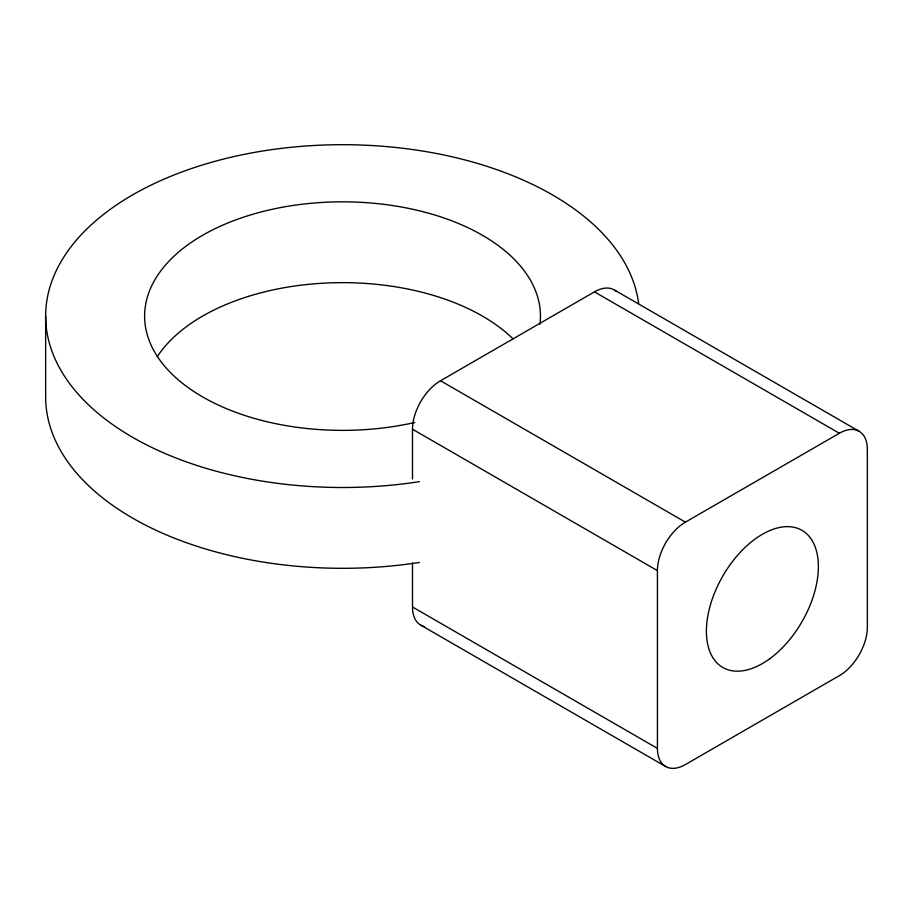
<?xml version="1.0" encoding="UTF-8"?>
<svg xmlns="http://www.w3.org/2000/svg" width="913" height="913" viewBox="0 0 913 913"><rect width="100%" height="100%" fill="white"/><g stroke="black" fill="none" stroke-linecap="round" stroke-linejoin="round"><path stroke-width="1.37" d="M412.505 478.994L412.505 429.224A39.59 22.859 -60 0 1 440.5 380.744L594.443 291.863A39.59 22.859 -60 0 1 616.195 291.281M657.428 748.386L657.428 570.625A39.59 22.859 -60 0 1 685.412 522.145L839.355 433.264A39.59 22.859 -60 0 1 867.35 449.424L867.35 627.185A39.59 22.859 -60 0 1 839.355 675.666L685.412 764.546A39.59 22.859 -60 0 1 657.428 748.386L412.505 606.985L412.505 562.899M614.232 289.9L859.156 431.301M594.443 291.863L839.355 433.264M440.5 380.744L685.412 522.145M412.505 429.224L657.428 570.625M420.71 625.108L665.623 766.509M45.65 316.103L45.65 396.904A296.885 171.404 0 0 0 419.375 562.465M157.287 356.675A197.927 114.273 0 0 1 325.427 283.064A197.927 114.273 0 0 1 513.015 338.86M419.375 481.665A296.885 171.404 0 0 1 51.505 349.987A296.885 171.404 0 0 1 302.226 146.285A296.885 171.404 0 0 1 638.621 303.538M414.822 422.479A197.927 114.273 0 0 1 149.629 341.656A197.927 114.273 0 0 1 327.265 202.172A197.927 114.273 0 0 1 539.948 324.229M424.054 626.478A39.59 22.859 -60 0 1 412.505 606.985M769.545 658.889A79.169 45.707 -60 0 0 806.887 534.002A79.169 45.707 -60 0 0 710.725 603.835A79.169 45.707 -60 0 0 769.545 658.889"/></g></svg>
